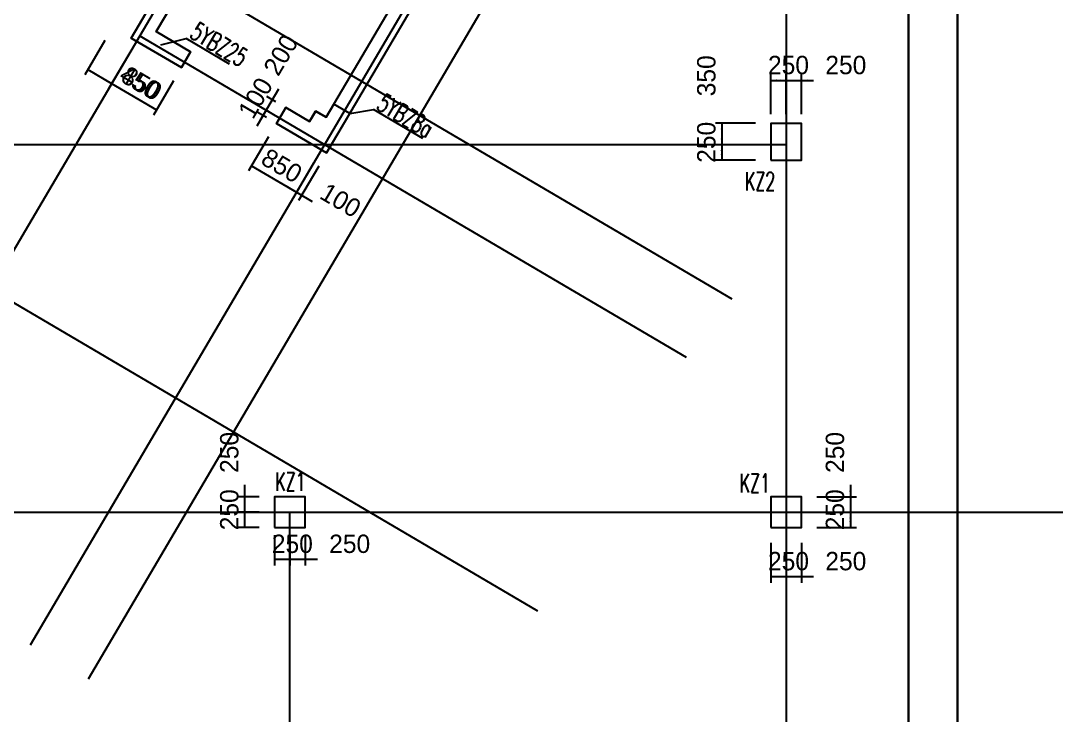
# Model space of a CAD drawing. Extents: x 387171 to 699106, y 11966 to 245688.
# Drawn here: x 520263 to 537170, y 152173 to 163514 of the extents above; entities that cross this region are included whole.
import ezdxf

# ---------------------------------------------------------------- set-up
doc = ezdxf.new("R2010")
doc.units = 0
doc.header["$LTSCALE"] = 100
doc.header["$MEASUREMENT"] = 0
for name, color, linetype in [('b边缘构件', 235, 'Continuous'), ('COLU', 7, 'Continuous'), ('DIM', 3, 'Continuous'), ('DOTE', 253, 'Continuous'), ('h后浇带', 51, 'Continuous'), ('NUM', 7, 'Continuous'), ('wall-主楼', 2, 'Continuous'), ('Y阴影', 254, 'Continuous'), ('小尺寸', 4, 'Continuous'), ('边缘构件标注', 1, 'Continuous')]:
    doc.layers.add(name, color=color, linetype=linetype)
doc.styles.get("Standard").update_dxf_attribs({"font": 'standard'})
doc.styles.add('tk', font='tk')
doc.dimstyles.get("Standard").update_dxf_attribs({"dimtxt": 300, "dimasz": 100, "dimexe": 100, "dimexo": 250, "dimgap": 100, "dimtad": 0, "dimtoh": 1, "dimdec": 0, "dimdsep": 46, "dimcen": 0.09, "dimclrt": 7, "dimadec": 0, "dimazin": 0, "dimtfac": 1, "dimtdec": 4, "dimtofl": 0, "dimtmove": 0, "dimatfit": 3, "dimfxl": 1, "dimtolj": 1, "dimtzin": 0, "dimarcsym": 0})

# ---------------------------------------------------------------- blocks, each defined once
blk = doc.blocks.new('*D3653')
at = {"layer": '小尺寸', "color": 0, "linetype": 'ByBlock', "lineweight": -2}
for p, q in [((521638, 163191), (521309, 162631)), ((522026, 162963), (521697, 162403)), ((521359, 162717), (521747, 162489))]:
    blk.add_line(p, q, dxfattribs=at)
for points in [[(521359, 162717), (521454, 162681), (521437, 162652)], [(521747, 162489), (521653, 162526), (521669, 162554)]]:
    blk.add_solid(points, dxfattribs=at)
at = {"layer": '小尺寸', "color": 7, "linetype": 'Continuous', "lineweight": -2, "insert": (522209, 162508), "char_height": 300, "width": 576.67, "attachment_point": 5, "rotation": 329.5454, "style": 'tk'}
blk.add_mtext('450', dxfattribs=at)
blk = doc.blocks.new('*D4418')
at = {"layer": '小尺寸', "color": 0, "linetype": 'ByBlock', "lineweight": -2}
for p, q in [((522026, 162963), (521697, 162403)), ((521747, 162489), (522480, 162058)), ((522759, 162533), (522429, 161972))]:
    blk.add_line(p, q, dxfattribs=at)
for points in [[(521747, 162489), (521842, 162453), (521825, 162424)], [(522480, 162058), (522385, 162095), (522402, 162123)]]:
    blk.add_solid(points, dxfattribs=at)
at = {"layer": '小尺寸', "color": 7, "linetype": 'Continuous', "lineweight": -2, "insert": (522240, 162489), "char_height": 300, "width": 566.67, "attachment_point": 5, "rotation": 329.5454, "style": 'tk'}
blk.add_mtext('850', dxfattribs=at)
blk = doc.blocks.new('*D138')
at = {"layer": '小尺寸', "color": 0, "linetype": 'ByBlock', "lineweight": -2}
for p, q in [((524472, 162395), (524168, 161878)), ((524427, 162190), (524284, 162274)), ((524325, 162018), (524183, 162101))]:
    blk.add_line(p, q, dxfattribs=at)
for points in [[(524370, 162223), (524407, 162318), (524435, 162301)], [(524269, 162051), (524233, 161956), (524204, 161973)]]:
    blk.add_solid(points, dxfattribs=at)
at = {"layer": '小尺寸', "color": 7, "linetype": 'Continuous', "lineweight": -2, "insert": (524510, 162954), "char_height": 300, "width": 566.67, "attachment_point": 5, "rotation": 59.5454, "style": 'tk'}
blk.add_mtext('200', dxfattribs=at)
blk = doc.blocks.new('*D24')
at = {"layer": '小尺寸', "color": 0, "linetype": 'ByBlock', "lineweight": -2}
for p, q in [((524370, 162223), (524117, 161792)), ((524274, 161931), (524132, 162015)), ((524325, 162018), (524183, 162101))]:
    blk.add_line(p, q, dxfattribs=at)
for points in [[(524269, 162051), (524305, 162145), (524334, 162128)], [(524218, 161964), (524182, 161870), (524153, 161887)]]:
    blk.add_solid(points, dxfattribs=at)
at = {"layer": '小尺寸', "color": 7, "linetype": 'Continuous', "lineweight": -2, "insert": (524097, 162252), "char_height": 300, "width": 476.67, "attachment_point": 5, "rotation": 59.5454, "style": 'tk'}
blk.add_mtext('100', dxfattribs=at)
blk = doc.blocks.new('*D985')
at = {"layer": '小尺寸', "color": 0, "linetype": 'ByBlock', "lineweight": -2}
for p, q in [((524310, 161620), (523981, 161060)), ((524032, 161146), (524764, 160715)), ((525043, 161189), (524714, 160629))]:
    blk.add_line(p, q, dxfattribs=at)
for points in [[(524032, 161146), (524126, 161110), (524109, 161081)], [(524764, 160715), (524670, 160752), (524687, 160780)]]:
    blk.add_solid(points, dxfattribs=at)
at = {"layer": '小尺寸', "color": 7, "linetype": 'Continuous', "lineweight": -2, "insert": (524525, 161146), "char_height": 300, "width": 566.67, "attachment_point": 5, "rotation": 329.5454, "style": 'tk'}
blk.add_mtext('850', dxfattribs=at)
blk = doc.blocks.new('*D550')
at = {"layer": '小尺寸', "color": 0, "linetype": 'ByBlock', "lineweight": -2}
for p, q in [((525043, 161189), (524714, 160629)), ((525129, 161139), (524800, 160578)), ((524592, 160817), (525023, 160563))]:
    blk.add_line(p, q, dxfattribs=at)
for points in [[(524764, 160715), (524670, 160752), (524687, 160780)], [(524851, 160665), (524945, 160628), (524928, 160600)]]:
    blk.add_solid(points, dxfattribs=at)
at = {"layer": '小尺寸', "color": 7, "linetype": 'Continuous', "lineweight": -2, "insert": (525486, 160581), "char_height": 300, "width": 476.67, "attachment_point": 5, "rotation": 329.5454, "style": 'tk'}
blk.add_mtext('100', dxfattribs=at)
blk = doc.blocks.new('*D3367')
at = {"layer": 'DIM', "color": 0, "linetype": 'ByBlock', "lineweight": -2}
for p, q in [((532258, 161838), (531608, 161838)), ((531708, 161838), (531708, 161488)), ((532258, 161488), (531608, 161488))]:
    blk.add_line(p, q, dxfattribs=at)
for points in [[(531708, 161838), (531725, 161738), (531691, 161738)], [(531708, 161488), (531691, 161588), (531725, 161588)]]:
    blk.add_solid(points, dxfattribs=at)
at = {"layer": 'DIM', "color": 7, "linetype": 'Continuous', "lineweight": -2, "insert": (531458, 162614), "char_height": 300, "width": 566.67, "attachment_point": 5, "rotation": 90, "style": 'tk'}
blk.add_mtext('350', dxfattribs=at)
blk = doc.blocks.new('*D3251')
at = {"layer": 'DIM', "color": 0, "linetype": 'ByBlock', "lineweight": -2}
for p, q in [((532258, 161488), (531608, 161488)), ((531708, 161488), (531708, 161238)), ((532258, 161238), (531608, 161238))]:
    blk.add_line(p, q, dxfattribs=at)
for points in [[(531708, 161488), (531725, 161388), (531691, 161388)], [(531708, 161238), (531691, 161338), (531725, 161338)]]:
    blk.add_solid(points, dxfattribs=at)
at = {"layer": 'DIM', "color": 7, "linetype": 'Continuous', "lineweight": -2, "insert": (531458, 161528), "char_height": 300, "width": 566.67, "attachment_point": 5, "rotation": 90, "style": 'tk'}
blk.add_mtext('250', dxfattribs=at)
blk = doc.blocks.new('*D4057')
at = {"layer": 'DIM', "color": 0, "linetype": 'ByBlock', "lineweight": -2}
for p, q in [((532508, 161988), (532508, 162638)), ((532508, 162538), (532758, 162538)), ((532758, 161988), (532758, 162638))]:
    blk.add_line(p, q, dxfattribs=at)
for points in [[(532508, 162538), (532608, 162555), (532608, 162521)], [(532758, 162538), (532658, 162521), (532658, 162555)]]:
    blk.add_solid(points, dxfattribs=at)
at = {"layer": 'DIM', "color": 7, "linetype": 'Continuous', "lineweight": -2, "insert": (532798, 162788), "char_height": 300, "width": 566.67, "attachment_point": 5, "style": 'tk'}
blk.add_mtext('250', dxfattribs=at)
blk = doc.blocks.new('*D3808')
at = {"layer": 'DIM', "color": 0, "linetype": 'ByBlock', "lineweight": -2}
for p, q in [((532558, 162538), (533208, 162538)), ((532758, 161988), (532758, 162638)), ((533008, 161988), (533008, 162638))]:
    blk.add_line(p, q, dxfattribs=at)
for points in [[(532758, 162538), (532658, 162521), (532658, 162555)], [(533008, 162538), (533108, 162555), (533108, 162521)]]:
    blk.add_solid(points, dxfattribs=at)
at = {"layer": 'DIM', "color": 7, "linetype": 'Continuous', "lineweight": -2, "insert": (533734, 162788), "char_height": 300, "width": 566.67, "attachment_point": 5, "style": 'tk'}
blk.add_mtext('250', dxfattribs=at)
blk = doc.blocks.new('*D1794')
at = {"layer": 'DIM', "color": 0, "linetype": 'ByBlock', "lineweight": -2}
for p, q in [((524408, 155111), (524408, 154621)), ((524658, 155111), (524658, 154621)), ((524408, 154721), (524658, 154721))]:
    blk.add_line(p, q, dxfattribs=at)
for points in [[(524408, 154721), (524508, 154738), (524508, 154705)], [(524658, 154721), (524558, 154705), (524558, 154738)]]:
    blk.add_solid(points, dxfattribs=at)
at = {"layer": 'DIM', "color": 7, "linetype": 'Continuous', "lineweight": -2, "insert": (524698, 154971), "char_height": 300, "width": 566.67, "attachment_point": 5, "style": 'tk'}
blk.add_mtext('250', dxfattribs=at)
blk = doc.blocks.new('*D2917')
at = {"layer": 'DIM', "color": 0, "linetype": 'ByBlock', "lineweight": -2}
for p, q in [((524658, 155111), (524658, 154621)), ((524908, 155111), (524908, 154621)), ((524458, 154721), (525108, 154721))]:
    blk.add_line(p, q, dxfattribs=at)
for points in [[(524658, 154721), (524558, 154705), (524558, 154738)], [(524908, 154721), (525008, 154738), (525008, 154705)]]:
    blk.add_solid(points, dxfattribs=at)
at = {"layer": 'DIM', "color": 7, "linetype": 'Continuous', "lineweight": -2, "insert": (525634, 154971), "char_height": 300, "width": 566.67, "attachment_point": 5, "style": 'tk'}
blk.add_mtext('250', dxfattribs=at)
blk = doc.blocks.new('*D2653')
at = {"layer": 'DIM', "color": 0, "linetype": 'ByBlock', "lineweight": -2}
for p, q in [((524158, 155488), (523820, 155488)), ((523920, 155238), (523920, 155488)), ((524158, 155238), (523820, 155238))]:
    blk.add_line(p, q, dxfattribs=at)
for points in [[(523920, 155488), (523936, 155388), (523903, 155388)], [(523920, 155238), (523903, 155338), (523936, 155338)]]:
    blk.add_solid(points, dxfattribs=at)
at = {"layer": 'DIM', "color": 7, "linetype": 'Continuous', "lineweight": -2, "insert": (523670, 155528), "char_height": 300, "width": 566.67, "attachment_point": 5, "rotation": 90, "style": 'tk'}
blk.add_mtext('250', dxfattribs=at)
blk = doc.blocks.new('*D3423')
at = {"layer": 'DIM', "color": 0, "linetype": 'ByBlock', "lineweight": -2}
for p, q in [((523920, 155288), (523920, 155938)), ((524158, 155738), (523820, 155738)), ((524158, 155488), (523820, 155488))]:
    blk.add_line(p, q, dxfattribs=at)
for points in [[(523920, 155738), (523903, 155838), (523936, 155838)], [(523920, 155488), (523936, 155388), (523903, 155388)]]:
    blk.add_solid(points, dxfattribs=at)
at = {"layer": 'DIM', "color": 7, "linetype": 'Continuous', "lineweight": -2, "insert": (523670, 156464), "char_height": 300, "width": 566.67, "attachment_point": 5, "rotation": 90, "style": 'tk'}
blk.add_mtext('250', dxfattribs=at)
blk = doc.blocks.new('*D4672')
at = {"layer": 'DIM', "color": 0, "linetype": 'ByBlock', "lineweight": -2}
for p, q in [((533808, 155938), (533808, 155288)), ((533258, 155738), (533908, 155738)), ((533258, 155488), (533908, 155488))]:
    blk.add_line(p, q, dxfattribs=at)
for points in [[(533808, 155738), (533792, 155838), (533825, 155838)], [(533808, 155488), (533825, 155388), (533792, 155388)]]:
    blk.add_solid(points, dxfattribs=at)
at = {"layer": 'DIM', "color": 7, "linetype": 'Continuous', "lineweight": -2, "insert": (533558, 156464), "char_height": 300, "width": 566.67, "attachment_point": 5, "rotation": 90, "style": 'tk'}
blk.add_mtext('250', dxfattribs=at)
blk = doc.blocks.new('*D4312')
at = {"layer": 'DIM', "color": 0, "linetype": 'ByBlock', "lineweight": -2}
for p, q in [((533258, 155488), (533908, 155488)), ((533808, 155488), (533808, 155238)), ((533258, 155238), (533908, 155238))]:
    blk.add_line(p, q, dxfattribs=at)
for points in [[(533808, 155488), (533825, 155388), (533792, 155388)], [(533808, 155238), (533792, 155338), (533825, 155338)]]:
    blk.add_solid(points, dxfattribs=at)
at = {"layer": 'DIM', "color": 7, "linetype": 'Continuous', "lineweight": -2, "insert": (533558, 155528), "char_height": 300, "width": 566.67, "attachment_point": 5, "rotation": 90, "style": 'tk'}
blk.add_mtext('250', dxfattribs=at)
blk = doc.blocks.new('*D481')
at = {"layer": 'DIM', "color": 0, "linetype": 'ByBlock', "lineweight": -2}
for p, q in [((532508, 154988), (532508, 154338)), ((532758, 154988), (532758, 154338)), ((532508, 154438), (532758, 154438))]:
    blk.add_line(p, q, dxfattribs=at)
for points in [[(532508, 154438), (532608, 154455), (532608, 154421)], [(532758, 154438), (532658, 154421), (532658, 154455)]]:
    blk.add_solid(points, dxfattribs=at)
at = {"layer": 'DIM', "color": 7, "linetype": 'Continuous', "lineweight": -2, "insert": (532798, 154688), "char_height": 300, "width": 566.67, "attachment_point": 5, "style": 'tk'}
blk.add_mtext('250', dxfattribs=at)
blk = doc.blocks.new('*D367')
at = {"layer": 'DIM', "color": 0, "linetype": 'ByBlock', "lineweight": -2}
for p, q in [((532758, 154988), (532758, 154338)), ((533008, 154988), (533008, 154338)), ((532558, 154438), (533208, 154438))]:
    blk.add_line(p, q, dxfattribs=at)
for points in [[(532758, 154438), (532658, 154421), (532658, 154455)], [(533008, 154438), (533108, 154455), (533108, 154421)]]:
    blk.add_solid(points, dxfattribs=at)
at = {"layer": 'DIM', "color": 7, "linetype": 'Continuous', "lineweight": -2, "insert": (533734, 154688), "char_height": 300, "width": 566.67, "attachment_point": 5, "style": 'tk'}
blk.add_mtext('250', dxfattribs=at)
blk = doc.blocks.new('后浇带现场')
at = {"color": 6, "lineweight": 30}
for points in [[(760007, 730049), (760007, 673430), (717757, 673430), (717757, 730049)], [(759207, 730049), (759207, 674230), (718557, 674230), (718557, 730049)]]:
    blk.add_lwpolyline(points, dxfattribs=at)
at = {"layer": 'h后浇带', "color": 1}
for p, q in [((717757, 730049), (717757, 685030)), ((718557, 730049), (718557, 685030)), ((717757, 685030), (717757, 664030)), ((718557, 685030), (718557, 651530))]:
    blk.add_line(p, q, dxfattribs=at)

msp = doc.modelspace()

# ---------------------------------------------------------------- hatches: boundary and pattern name
at = {"layer": 'Y阴影'}
h = msp.add_hatch(dxfattribs=at)
h.set_pattern_fill('ANSI31', color=256, scale=25, angle=-30.45463, style=0)
h.set_pattern_definition([])
h.paths.add_polyline_path([(522221, 164182.8), (522068.9, 163924.2), (522370.7, 163746.8), (522066.5, 163229.6), (522885.5, 162748.1), (523037.5, 163006.7), (522477.2, 163336.1), (522933.4, 164112), (522674.8, 164264), (522522.7, 164005.4)], flags=0)
h = msp.add_hatch(dxfattribs=at)
h.set_pattern_fill('ANSI31', color=256, scale=25, angle=-30.45463, style=0)
h.set_pattern_definition([])
h.paths.add_polyline_path([(524437.1, 161835.7), (525256.1, 161354.2), (525636.2, 162000.7), (525377.6, 162152.8), (525251, 161937.5), (525078.6, 162038.9), (524977.1, 161866.2), (524589.2, 162094.3)], flags=0)

# ---------------------------------------------------------------- linework, layer by layer
at = {"layer": 'b边缘构件'}
msp.add_lwpolyline([(522221, 164182.8), (522068.9, 163924.2), (522370.7, 163746.8), (522066.5, 163229.6), (522885.5, 162748.1), (523037.5, 163006.7), (522477.2, 163336.1), (522933.4, 164112), (522674.8, 164264), (522522.7, 164005.4), (522221, 164182.8)], dxfattribs=at)
msp.add_lwpolyline([(524437.1, 161835.7), (525256.1, 161354.2), (525636.2, 162000.7), (525377.6, 162152.8), (525251, 161937.5), (525078.6, 162038.9), (524977.1, 161866.2), (524589.2, 162094.3)], close=True, dxfattribs=at)
at = {"layer": 'COLU'}
for points in [[(532508.1, 161237.9), (533008.1, 161237.9), (533008.1, 161837.9), (532508.1, 161837.9)], [(524408.1, 155237.9), (524908.1, 155237.9), (524908.1, 155737.9), (524408.1, 155737.9)], [(532508.1, 155237.9), (533008.1, 155237.9), (533008.1, 155737.9), (532508.1, 155737.9)]]:
    msp.add_lwpolyline(points, close=True, dxfattribs=at)
at = {"layer": 'DOTE'}
for p, q in [((532758, 238913.1), (532758.2, 95505.2)), ((530761.6, 177820.4), (517397.8, 155092)), ((531878.7, 158968.3), (502295.3, 176362.7)), ((534727, 175488.8), (521363.2, 152760.5)), ((527349.2, 165111.4), (520415, 153318)), ((510374.2, 164651.8), (528701.7, 153875.6)), ((531134.8, 158013.6), (522203.4, 163265.1)), ((532758.1, 161487.9), (490788.5, 161487.9)), ((491029.4, 155487.9), (604908.1, 155487.9)), ((524658.1, 100087.9), (524658.1, 155487.9))]:
    msp.add_line(p, q, dxfattribs=at)
at = {"layer": 'wall-主楼'}
msp.add_lwpolyline([(522885.5, 162748), (522066.5, 163229.6), (522370.7, 163746.8), (522068.9, 163924.2), (522221, 164182.8), (522522.7, 164005.4), (523485.7, 165643.2), (523744.3, 165491.2), (522781.3, 163853.3), (522477.2, 163336.1), (523037.5, 163006.7), (522885.5, 162748)], dxfattribs=at)
msp.add_lwpolyline([(527278.3, 165385.4), (528226.5, 164827.8), (528505.3, 165302), (528763.9, 165149.9), (528333.1, 164417.2), (527384.8, 164974.7), (525256.1, 161354.2), (524437.1, 161835.7), (524589.2, 162094.3), (524977.1, 161866.2), (525078.5, 162038.6), (525250.9, 161937.3)], close=True, dxfattribs=at)
at = {"layer": '边缘构件标注', "color": 200}
for p, q in [((522552, 163118.1), (522962.7, 163224.7)), ((523673.8, 162806.5), (522962.7, 163224.7)), ((525636.2, 162000.7), (526021.5, 162064.2)), ((526827.3, 161590.4), (526021.5, 162064.2))]:
    msp.add_line(p, q, dxfattribs=at)

# ---------------------------------------------------------------- block references
at = {"color": 3, "lineweight": 30}
msp.add_blockref('后浇带现场', (-182998.7, -527042.1), dxfattribs=at)

# ---------------------------------------------------------------- texts
at = {"layer": 'NUM', "color": 200, "width": 0.7}
for s, p in [('KZ2', (532082.8, 160740.4)), ('KZ1', (524414.9, 155836.7)), ('KZ1', (531998, 155812.7))]:
    msp.add_text(s, height=300, dxfattribs=at).set_placement(p)
at = {"layer": '边缘构件标注', "color": 200, "width": 0.7}
for s, p in [('5YBZ25', (523005.6, 163244.6)), ('5YBZ8a', (526053.1, 162078.2))]:
    msp.add_text(s, height=300, rotation=329.54537, dxfattribs=at).set_placement(p)

# ---------------------------------------------------------------- dimensions: what is measured, and where the dimension line sits
at = {"layer": 'DIM', "color": 200}
for p1, p2, distance, picture, middle in [((532508.1, 161737.9), (532758.1, 161737.9), 800, '*D4057', (532290, 162787.9)), ((532758.1, 161737.9), (533008.1, 161737.9), 800, '*D3808', (533226.1, 162787.9)), ((532508.1, 161837.9), (532508.1, 161487.9), -800, '*D3367', (531458.1, 162056)), ((532508.1, 161487.9), (532508.1, 161237.9), -800, '*D3251', (531458.1, 161019.9)), ((524408.1, 155487.9), (524408.1, 155737.9), 488.5, '*D3423', (523669.6, 155956)), ((533008.2, 155737.9), (533008.2, 155487.9), 800, '*D4672', (533558.2, 155956)), ((524408.1, 155237.9), (524408.1, 155487.9), 488.5, '*D2653', (523669.6, 155019.9)), ((533008.2, 155487.9), (533008.2, 155237.9), 800, '*D4312', (533558.2, 155019.9)), ((524408.1, 155360.6), (524658.1, 155360.6), -639.4, '*D1794', (524190, 154971.3)), ((524658.1, 155360.6), (524908.1, 155360.6), -639.4, '*D2917', (525126.1, 154971.3)), ((532508.1, 155237.9), (532758.1, 155237.9), -800, '*D481', (532290, 154687.9)), ((532758.1, 155237.9), (533008.1, 155237.9), -800, '*D367', (533226.1, 154687.9))]:
    dim = msp.add_aligned_dim(p1=p1, p2=p2, distance=distance, dimstyle='Standard', dxfattribs=at)
    dim.commit()
    dim.dimension.update_dxf_attribs({"geometry": picture, "text_midpoint": middle})
at = {"layer": '小尺寸'}
for p1, p2, picture, middle in [((521764.8, 163407), (522152.7, 163178.9), '*D3653', (521680, 162818.8)), ((522152.7, 163178.9), (522885.5, 162748.1), '*D4418', (522240.3, 162489.4))]:
    dim = msp.add_aligned_dim(p1=p1, p2=p2, distance=-800, dimstyle='Standard', dxfattribs=at)
    dim.commit()
    dim.dimension.update_dxf_attribs({"geometry": picture, "text_midpoint": middle})
for base, p1, p2, angle, picture, middle in [((524268.9, 162050.6), (524642, 162063.3), (524540.6, 161890.8), 59.54537, '*D138', (524265.3, 162537.7)), ((524218.2, 161964.4), (524540.6, 161890.8), (524490, 161804.7), 59.54537, '*D24', (523900.4, 161917.1)), ((524764.4, 160715.3), (524437.1, 161835.7), (525169.9, 161404.9), 329.54537, '*D985', (524524.7, 161146.2)), ((524850.6, 160664.6), (525169.9, 161404.9), (525256.1, 161354.2), 329.54537, '*D550', (525151.4, 160777.7))]:
    dim = msp.add_linear_dim(base=base, p1=p1, p2=p2, angle=angle, dimstyle='Standard', dxfattribs=at)
    dim.commit()
    dim.dimension.update_dxf_attribs({"geometry": picture, "text_midpoint": middle})

doc.saveas('drawing.dxf')
